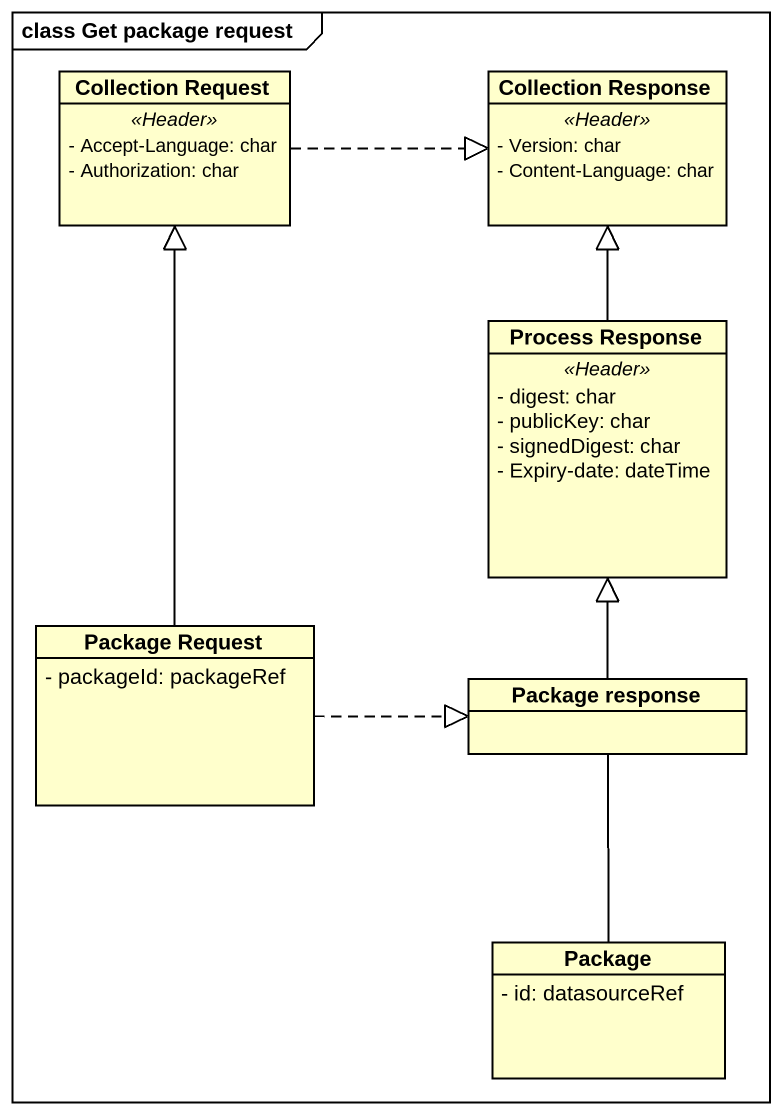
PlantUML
@startuml
mainframe class Get package request
hide circle
hide empty members
skinparam classAttributeIconSize 0
class "Collection Request" as Collection_Request {
  .. <<Header>> ..
  - Accept-Language: char
  - Authorization: char
}
class "Collection Response" as Collection_Response {
  .. <<Header>> ..
  - Version: char
  - Content-Language: char
}
class "Process Response" as Process_Response {
  .. <<Header>> ..
  - digest: char
  - publicKey: char
  - signedDigest: char
  - Expiry-date: dateTime
}
class "Package Request" as Package_Request {
  - packageId: packageRef
}
class "Package response" as Package_response
class "Package" as Package_ {
  - id: datasourceRef
}
Collection_Request .right.|> Collection_Response
Process_Response -up-|> Collection_Response
Package_Request -up-|> Collection_Request
Package_Request .right.|> Package_response
Package_response -up-|> Process_Response
Package_response -- Package_
@enduml
